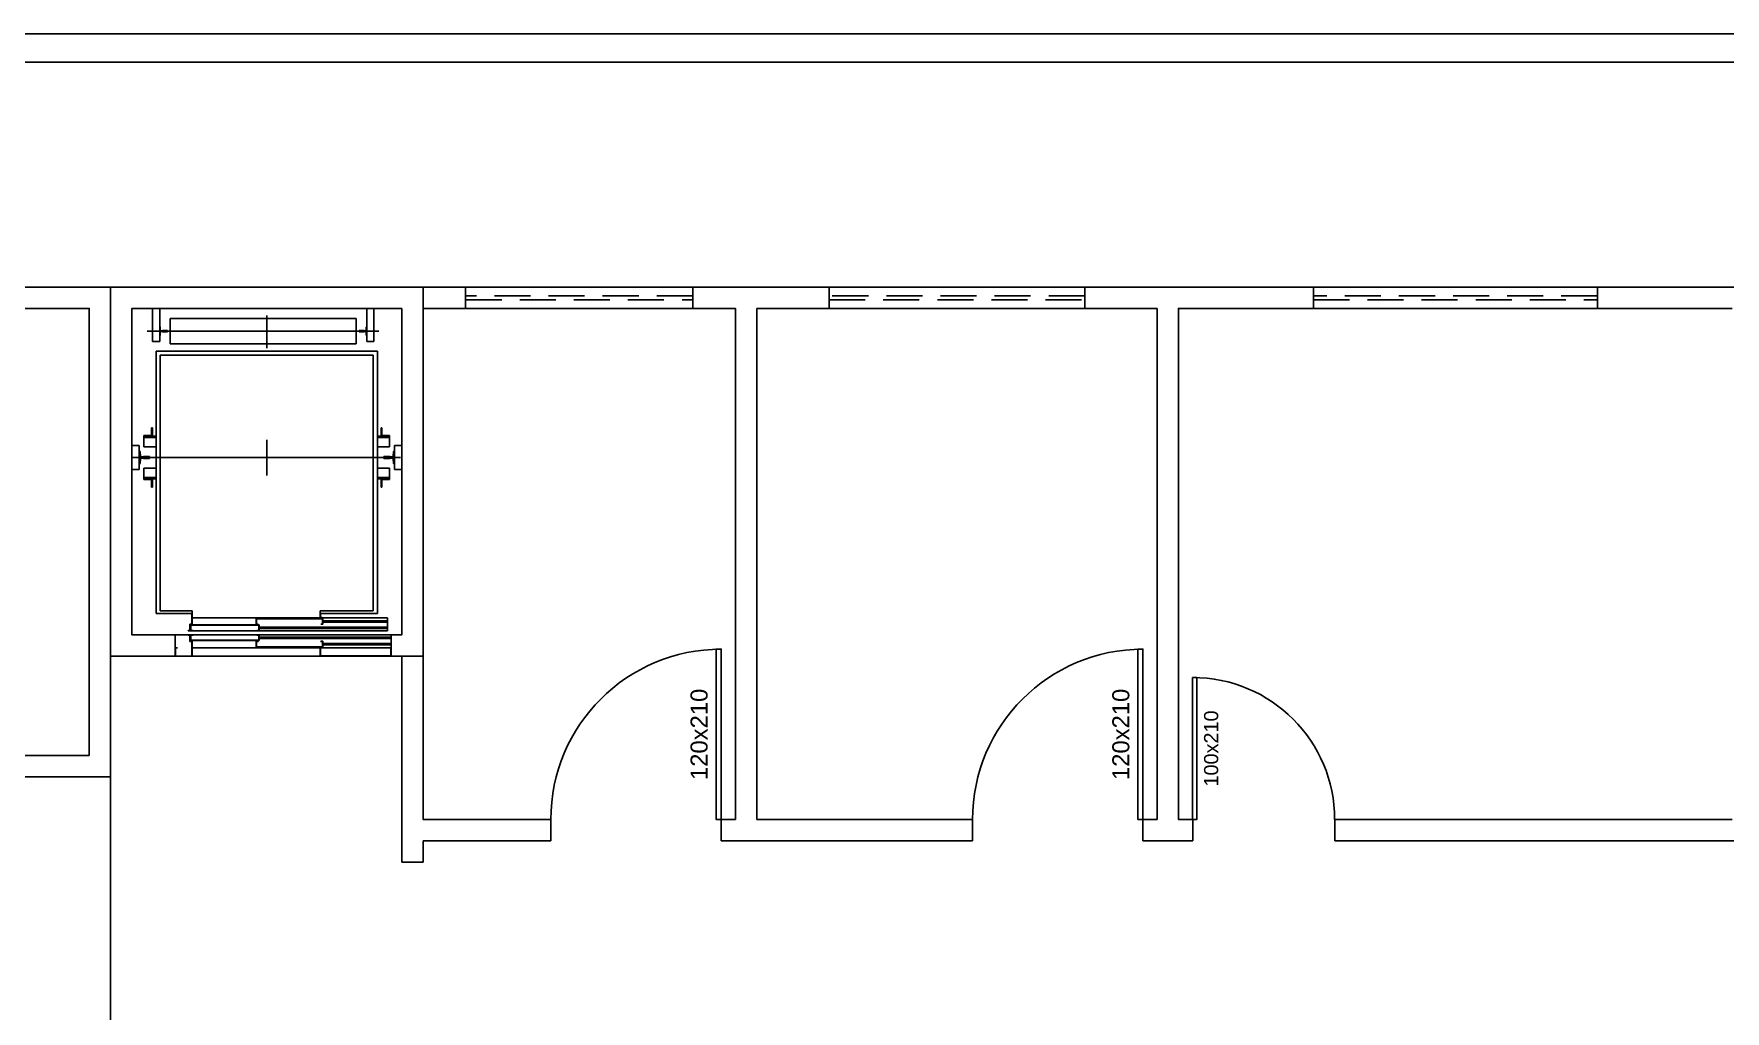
# Model space of a CAD drawing. Header units: centimetres. Extents: x 0 to 1099704, y -139216 to 99734.
# Drawn here: x 1079557 to 1080748, y 10149 to 10838 of the extents above; entities that cross this region are included whole.
import ezdxf
from ezdxf.enums import TextEntityAlignment as Align

# ---------------------------------------------------------------- set-up
doc = ezdxf.new("R2010")
doc.units = ezdxf.units.CM
doc.header["$LTSCALE"] = 4
for name, pattern in [('DASHED2', [9.525, 6.35, -3.175]), ('LTYPE_4', [112.5, 56.25, -56.25]), ('LTYPE_6', [168.75, 112.5, -28.125, 0, -28.125])]:
    doc.linetypes.add(name, pattern=pattern)
for name, color, linetype in [('0.1', 1, 'Continuous'), ('0.4', 4, 'Continuous'), ('0.6', 6, 'Continuous'), ('02-CONT', 2, 'Continuous'), ('08', 8, 'Continuous')]:
    doc.layers.add(name, color=color, linetype=linetype)
doc.styles.add('2mm 1-50', font='arial.ttf', dxfattribs={"height": 0.1})

# ---------------------------------------------------------------- blocks, each defined once
blk = doc.blocks.new('1_00e')
blk.add_lwpolyline([(-28.41, -52.25), (-25.41, -52.25), (-25.41, 47.75), (-28.41, 47.75)], close=True)
at = {"color": 1}
blk.add_arc((-28.41, -52.25), 100, 0, 90, dxfattribs=at)

msp = doc.modelspace()

# ---------------------------------------------------------------- linework, layer by layer
at = {"layer": '0.1', "linetype": 'DASHED2'}
for p, q in [((1080020.618, 10653.137), (1079860.618, 10653.137)), ((1079860.618, 10650.137), (1080020.618, 10650.137)), ((1080296.618, 10653.137), (1080116.618, 10653.137)), ((1080116.618, 10650.137), (1080296.618, 10650.137)), ((1080657.618, 10653.137), (1080457.618, 10653.137)), ((1080457.618, 10650.137), (1080657.618, 10650.137))]:
    msp.add_line(p, q, dxfattribs=at)
at = {"layer": '0.1'}
msp.add_line((1079656.118, 10399.137), (1079808.118, 10399.137), dxfattribs=at)
at = {"layer": '0.4'}
for points in [[(1070931.162, 7848.105), (1070911.56, 7848.052), (1071293.446, 10837.601), (1084293.886, 10837.601), (1083455.956, 8421.334)], [(1070934.285, 7868.114), (1071311.054, 10817.601), (1084265.782, 10817.601), (1083441.723, 8441.334)]]:
    msp.add_lwpolyline(points, dxfattribs=at)
at = {"layer": '0.6'}
for p, q in [((1079860.618, 10644.137), (1079860.618, 10659.137)), ((1080020.618, 10659.137), (1079860.618, 10659.137)), ((1080020.618, 10644.137), (1080020.618, 10659.137)), ((1080116.618, 10644.137), (1080116.618, 10659.137)), ((1080296.618, 10659.137), (1080116.618, 10659.137)), ((1080296.618, 10644.137), (1080296.618, 10659.137)), ((1080457.618, 10644.137), (1080457.618, 10659.137)), ((1080657.618, 10659.137), (1080457.618, 10659.137)), ((1080657.618, 10644.137), (1080657.618, 10659.137)), ((1079860.618, 10644.137), (1080020.618, 10644.137)), ((1080116.618, 10644.137), (1080296.618, 10644.137)), ((1080457.618, 10644.137), (1080657.618, 10644.137)), ((1079656.118, 10414.137), (1079656.118, 10399.137)), ((1079656.118, 10414.137), (1079656.118, 10399.137)), ((1079808.118, 10414.137), (1079808.118, 10399.137)), ((1079808.118, 10399.137), (1079808.118, 10414.137)), ((1079595.618, 10329.14), (1078530.618, 10329.14)), ((1079595.618, 10314.14), (1078530.618, 10314.14)), ((1079595.618, 10314.14), (1079610.618, 10314.14)), ((1079920.618, 10284.137), (1079920.618, 10269.137)), ((1080040.618, 10284.137), (1080040.618, 10269.137)), ((1080217.618, 10284.137), (1080217.618, 10269.137)), ((1080337.618, 10284.137), (1080337.618, 10269.137)), ((1080372.618, 10284.137), (1080372.618, 10269.137)), ((1080472.618, 10284.137), (1080472.618, 10269.137)), ((1079815.618, 10269.137), (1079815.618, 10254.137)), ((1079830.618, 10254.137), (1079830.618, 10269.137)), ((1079815.618, 10254.137), (1079830.618, 10254.137))]:
    msp.add_line(p, q, dxfattribs=at)
for points in [[(1076956.385, 10297.601), (1078350.618, 10297.601), (1078350.618, 10659.137), (1079610.618, 10659.137), (1079610.618, 10314.14)], [(1078365.618, 9969.14), (1078350.618, 9969.14), (1078350.618, 10659.137), (1079610.618, 10659.137), (1079610.618, 9969.14), (1078530.618, 9969.14)], [(1079830.618, 10399.137), (1079830.618, 10659.137), (1079610.618, 10659.137), (1079610.618, 10399.137), (1079656.118, 10399.137)], [(1079860.618, 10659.137), (1079815.618, 10659.137)], [(1080065.618, 10659.137), (1080020.618, 10659.137)], [(1080116.618, 10659.137), (1080050.618, 10659.137)], [(1080362.618, 10659.137), (1080296.618, 10659.137)], [(1080457.618, 10659.137), (1080347.618, 10659.137)], [(1080767.618, 10659.137), (1080657.618, 10659.137)], [(1076956.385, 10282.601), (1078365.618, 10282.601), (1078365.618, 10644.137), (1079595.618, 10644.137), (1079595.618, 10329.14)], [(1079815.618, 10644.137), (1079625.618, 10644.137), (1079625.618, 10414.137), (1079656.118, 10414.137)], [(1079815.618, 10644.137), (1079815.618, 10414.137)], [(1079815.618, 10414.137), (1079815.618, 10644.137)], [(1079860.618, 10644.137), (1079830.618, 10644.137), (1079830.618, 10284.137), (1079920.618, 10284.137)], [(1079830.618, 10399.137), (1079830.618, 10644.137)], [(1080040.618, 10284.137), (1080050.618, 10284.137), (1080050.618, 10644.137), (1080020.618, 10644.137)], [(1080065.618, 10284.137), (1080065.618, 10644.137)], [(1080116.618, 10644.137), (1080065.618, 10644.137)], [(1080347.618, 10644.137), (1080296.618, 10644.137)], [(1080347.618, 10644.137), (1080347.618, 10284.137)], [(1080457.618, 10644.137), (1080362.618, 10644.137), (1080362.618, 10284.137), (1080372.618, 10284.137)], [(1080752.618, 10644.137), (1080657.618, 10644.137)], [(1079808.118, 10414.137), (1079815.618, 10414.137)], [(1079808.118, 10399.137), (1079815.618, 10399.137)], [(1079815.618, 10399.137), (1079815.618, 10269.137)], [(1080065.618, 10284.137), (1080217.618, 10284.137)], [(1080337.618, 10284.137), (1080347.618, 10284.137)], [(1080472.618, 10284.137), (1080752.618, 10284.137)], [(1079830.618, 10269.137), (1079920.618, 10269.137)], [(1080040.618, 10269.137), (1080065.618, 10269.137)], [(1080050.618, 10269.137), (1080217.618, 10269.137)], [(1080337.618, 10269.137), (1080362.618, 10269.137)], [(1080347.618, 10269.137), (1080372.618, 10269.137)], [(1080472.618, 10269.137), (1080767.618, 10269.137)]]:
    msp.add_lwpolyline(points, dxfattribs=at)
for points in [[(1079830.618, 10659.137), (1079610.618, 10659.137), (1079610.618, 10399.137), (1079830.618, 10399.137)], [(1079815.618, 10644.137), (1079625.618, 10644.137), (1079625.618, 10414.137), (1079815.618, 10414.137)]]:
    msp.add_lwpolyline(points, close=True, dxfattribs=at)
at = {"layer": '08', "color": 253}
for p, q in [((1079640.218, 10620.887), (1079640.218, 10644.137)), ((1079645.218, 10631.387), (1079645.218, 10644.137)), ((1079652.618, 10637.137), (1079783.618, 10637.137)), ((1079652.618, 10619.137), (1079652.618, 10637.137)), ((1079783.618, 10637.137), (1079783.618, 10619.137)), ((1079791.018, 10631.387), (1079791.018, 10644.137)), ((1079796.018, 10620.887), (1079796.018, 10644.137)), ((1079645.618, 10630.987), (1079645.218, 10631.387)), ((1079645.218, 10631.387), (1079645.218, 10624.887)), ((1079645.618, 10625.287), (1079645.218, 10624.887)), ((1079645.218, 10624.887), (1079645.218, 10620.887)), ((1079645.618, 10630.987), (1079645.618, 10628.337)), ((1079646.918, 10628.337), (1079645.618, 10628.337)), ((1079645.618, 10627.937), (1079645.618, 10625.287)), ((1079646.918, 10627.937), (1079645.618, 10627.937)), ((1079646.918, 10628.337), (1079647.118, 10628.537)), ((1079647.118, 10627.737), (1079646.918, 10627.937)), ((1079650.618, 10628.537), (1079647.118, 10628.537)), ((1079650.618, 10627.737), (1079647.118, 10627.737)), ((1079650.618, 10628.537), (1079650.618, 10627.737)), ((1079785.618, 10628.537), (1079789.118, 10628.537)), ((1079785.618, 10627.737), (1079785.618, 10628.537)), ((1079785.618, 10627.737), (1079789.118, 10627.737)), ((1079789.118, 10628.537), (1079789.318, 10628.337)), ((1079789.318, 10627.937), (1079789.118, 10627.737)), ((1079789.318, 10628.337), (1079790.618, 10628.337)), ((1079789.318, 10627.937), (1079790.618, 10627.937)), ((1079790.618, 10630.987), (1079791.018, 10631.387)), ((1079790.618, 10628.337), (1079790.618, 10630.987)), ((1079790.618, 10625.287), (1079790.618, 10627.937)), ((1079790.618, 10625.287), (1079791.018, 10624.887)), ((1079791.018, 10624.887), (1079791.018, 10631.387)), ((1079791.018, 10624.887), (1079791.018, 10620.887)), ((1079645.218, 10620.887), (1079640.218, 10620.887)), ((1079642.618, 10614.137), (1079642.618, 10429.137)), ((1079798.618, 10614.137), (1079642.618, 10614.137)), ((1079783.618, 10619.137), (1079652.618, 10619.137)), ((1079791.018, 10620.887), (1079796.018, 10620.887)), ((1079798.618, 10429.137), (1079798.618, 10614.137)), ((1079645.618, 10611.137), (1079795.618, 10611.137)), ((1079645.618, 10431.137), (1079645.618, 10611.137)), ((1079766.552, 10611.137), (1079766.552, 10611.137)), ((1079795.618, 10611.137), (1079795.618, 10431.137)), ((1079634.118, 10554.737), (1079634.118, 10546.637)), ((1079639.518, 10554.737), (1079634.118, 10554.737)), ((1079640.118, 10554.137), (1079634.118, 10554.137)), ((1079639.518, 10560.137), (1079639.518, 10554.737)), ((1079640.118, 10560.137), (1079639.518, 10560.137)), ((1079640.118, 10560.137), (1079640.118, 10554.137)), ((1079640.118, 10554.137), (1079642.618, 10554.137)), ((1079801.118, 10554.137), (1079798.618, 10554.137)), ((1079801.118, 10560.137), (1079801.718, 10560.137)), ((1079801.118, 10560.137), (1079801.118, 10554.137)), ((1079801.118, 10554.137), (1079807.118, 10554.137)), ((1079801.718, 10560.137), (1079801.718, 10554.737)), ((1079801.718, 10554.737), (1079807.118, 10554.737)), ((1079807.118, 10554.737), (1079807.118, 10546.637)), ((1079630.618, 10547.637), (1079625.618, 10547.637)), ((1079630.618, 10543.637), (1079630.618, 10547.637)), ((1079630.618, 10543.637), (1079631.068, 10543.637)), ((1079630.618, 10543.637), (1079630.618, 10539.137)), ((1079631.435, 10543.287), (1079631.068, 10543.637)), ((1079631.601, 10539.937), (1079631.435, 10543.287)), ((1079634.118, 10546.637), (1079640.118, 10546.637)), ((1079640.118, 10546.637), (1079642.618, 10546.637)), ((1079801.118, 10546.637), (1079798.618, 10546.637)), ((1079807.118, 10546.637), (1079801.118, 10546.637)), ((1079809.635, 10539.937), (1079809.801, 10543.287)), ((1079809.801, 10543.287), (1079810.168, 10543.637)), ((1079810.618, 10543.637), (1079810.168, 10543.637)), ((1079810.618, 10543.637), (1079810.618, 10547.637)), ((1079810.618, 10547.637), (1079815.618, 10547.637)), ((1079810.618, 10539.137), (1079810.618, 10543.637)), ((1079630.618, 10530.637), (1079625.618, 10530.637)), ((1079630.618, 10539.137), (1079630.618, 10534.637)), ((1079630.618, 10534.637), (1079631.068, 10534.637)), ((1079630.618, 10534.637), (1079630.618, 10530.637)), ((1079631.435, 10534.987), (1079631.068, 10534.637)), ((1079631.601, 10538.337), (1079631.435, 10534.987)), ((1079631.968, 10539.587), (1079631.601, 10539.937)), ((1079631.601, 10538.337), (1079631.968, 10538.687)), ((1079633.568, 10539.587), (1079631.968, 10539.587)), ((1079633.568, 10538.687), (1079631.968, 10538.687)), ((1079633.568, 10539.587), (1079633.918, 10539.937)), ((1079633.568, 10538.687), (1079633.918, 10538.337)), ((1079638.118, 10539.937), (1079633.918, 10539.937)), ((1079638.118, 10538.337), (1079633.918, 10538.337)), ((1079634.118, 10531.637), (1079640.118, 10531.637)), ((1079634.118, 10523.537), (1079634.118, 10531.637)), ((1079638.118, 10539.137), (1079638.118, 10539.937)), ((1079638.118, 10539.137), (1079638.118, 10538.337)), ((1079640.118, 10531.637), (1079642.618, 10531.637)), ((1079801.118, 10531.637), (1079798.618, 10531.637)), ((1079807.118, 10531.637), (1079801.118, 10531.637)), ((1079803.118, 10539.937), (1079807.318, 10539.937)), ((1079803.118, 10539.137), (1079803.118, 10539.937)), ((1079803.118, 10539.137), (1079803.118, 10538.337)), ((1079803.118, 10538.337), (1079807.318, 10538.337)), ((1079807.118, 10523.537), (1079807.118, 10531.637)), ((1079807.668, 10539.587), (1079807.318, 10539.937)), ((1079807.668, 10538.687), (1079807.318, 10538.337)), ((1079807.668, 10539.587), (1079809.268, 10539.587)), ((1079807.668, 10538.687), (1079809.268, 10538.687)), ((1079809.635, 10539.937), (1079809.268, 10539.587)), ((1079809.268, 10538.687), (1079809.635, 10538.337)), ((1079809.635, 10538.337), (1079809.801, 10534.987)), ((1079809.801, 10534.987), (1079810.168, 10534.637)), ((1079810.618, 10534.637), (1079810.168, 10534.637)), ((1079810.618, 10534.637), (1079810.618, 10539.137)), ((1079810.618, 10534.637), (1079810.618, 10530.637)), ((1079810.618, 10530.637), (1079815.618, 10530.637)), ((1079640.118, 10524.137), (1079634.118, 10524.137)), ((1079639.518, 10523.537), (1079634.118, 10523.537)), ((1079639.518, 10518.137), (1079639.518, 10523.537)), ((1079640.118, 10518.137), (1079639.518, 10518.137)), ((1079640.118, 10518.137), (1079640.118, 10524.137)), ((1079640.118, 10524.137), (1079642.618, 10524.137)), ((1079801.118, 10524.137), (1079798.618, 10524.137)), ((1079801.118, 10524.137), (1079807.118, 10524.137)), ((1079801.118, 10518.137), (1079801.118, 10524.137)), ((1079801.118, 10518.137), (1079801.718, 10518.137)), ((1079801.718, 10523.537), (1079807.118, 10523.537)), ((1079801.718, 10518.137), (1079801.718, 10523.537)), ((1079642.618, 10429.137), (1079667.918, 10429.137)), ((1079645.618, 10431.137), (1079668.118, 10431.137)), ((1079667.918, 10429.137), (1079667.918, 10426.137)), ((1079667.918, 10421.837), (1079667.918, 10426.137)), ((1079668.118, 10426.137), (1079668.118, 10431.137)), ((1079668.118, 10421.637), (1079668.118, 10426.137)), ((1079668.118, 10426.137), (1079805.618, 10426.137)), ((1079713.118, 10425.637), (1079760.118, 10425.637)), ((1079713.118, 10425.637), (1079713.118, 10421.637)), ((1079759.918, 10425.437), (1079713.318, 10425.437)), ((1079713.318, 10421.837), (1079713.318, 10425.437)), ((1079795.618, 10431.137), (1079758.118, 10431.137)), ((1079758.118, 10426.137), (1079758.118, 10431.137)), ((1079758.318, 10429.137), (1079798.618, 10429.137)), ((1079758.318, 10426.337), (1079758.318, 10429.137)), ((1079759.618, 10426.337), (1079758.318, 10426.337)), ((1079759.618, 10426.137), (1079759.618, 10426.337)), ((1079759.918, 10421.837), (1079759.918, 10425.437)), ((1079760.118, 10425.637), (1079760.118, 10421.637)), ((1079805.618, 10424.137), (1079760.118, 10424.137)), ((1079760.118, 10423.137), (1079805.618, 10423.137)), ((1079805.618, 10426.137), (1079805.618, 10417.137)), ((1079656.118, 10414.137), (1079665.118, 10414.137)), ((1079656.118, 10405.137), (1079656.118, 10414.137)), ((1079656.118, 10399.137), (1079656.118, 10414.137)), ((1079656.118, 10399.137), (1079656.118, 10410.137)), ((1079665.118, 10417.337), (1079666.418, 10417.337)), ((1079665.118, 10417.137), (1079665.118, 10417.337)), ((1079665.118, 10417.137), (1079805.618, 10417.137)), ((1079665.118, 10414.137), (1079808.118, 10414.137)), ((1079665.118, 10414.137), (1079665.118, 10413.937)), ((1079665.118, 10413.937), (1079666.418, 10413.937)), ((1079666.418, 10421.837), (1079667.918, 10421.837)), ((1079666.418, 10417.337), (1079666.418, 10421.837)), ((1079666.418, 10413.937), (1079666.418, 10409.437)), ((1079666.618, 10421.637), (1079666.618, 10417.137)), ((1079668.118, 10421.637), (1079666.618, 10421.637)), ((1079666.618, 10409.637), (1079666.618, 10414.137)), ((1079666.918, 10421.137), (1079715.118, 10421.137)), ((1079666.918, 10417.137), (1079666.918, 10421.137)), ((1079666.918, 10414.137), (1079666.918, 10410.137)), ((1079666.918, 10410.137), (1079715.118, 10410.137)), ((1079667.118, 10420.937), (1079667.118, 10417.337)), ((1079714.918, 10420.937), (1079667.118, 10420.937)), ((1079667.118, 10417.337), (1079668.418, 10417.337)), ((1079667.118, 10413.937), (1079668.418, 10413.937)), ((1079667.118, 10410.337), (1079667.118, 10413.937)), ((1079714.918, 10410.337), (1079667.118, 10410.337)), ((1079668.418, 10417.337), (1079668.418, 10417.137)), ((1079668.418, 10413.937), (1079668.418, 10414.137)), ((1079713.118, 10421.637), (1079714.618, 10421.637)), ((1079714.618, 10421.837), (1079713.318, 10421.837)), ((1079713.618, 10417.337), (1079714.918, 10417.337)), ((1079713.618, 10417.137), (1079713.618, 10417.337)), ((1079713.618, 10414.137), (1079713.618, 10413.937)), ((1079713.618, 10413.937), (1079714.918, 10413.937)), ((1079714.618, 10421.637), (1079714.618, 10421.837)), ((1079714.918, 10417.337), (1079714.918, 10420.937)), ((1079714.918, 10413.937), (1079714.918, 10410.337)), ((1079715.118, 10421.137), (1079715.118, 10417.137)), ((1079715.118, 10419.637), (1079805.618, 10419.637)), ((1079805.618, 10418.637), (1079715.118, 10418.637)), ((1079715.118, 10410.137), (1079715.118, 10414.137)), ((1079715.118, 10412.637), (1079808.118, 10412.637)), ((1079808.118, 10411.637), (1079715.118, 10411.637)), ((1079758.618, 10421.837), (1079759.918, 10421.837)), ((1079758.618, 10421.637), (1079758.618, 10421.837)), ((1079760.118, 10421.637), (1079758.618, 10421.637)), ((1079808.118, 10414.137), (1079808.118, 10405.137)), ((1079808.118, 10414.137), (1079808.118, 10399.137)), ((1079808.118, 10399.137), (1079808.118, 10410.137)), ((1079656.118, 10405.137), (1079657.618, 10405.137)), ((1079656.318, 10404.937), (1079656.318, 10399.337)), ((1079657.618, 10404.937), (1079656.318, 10404.937)), ((1079657.618, 10405.137), (1079657.618, 10404.937)), ((1079666.418, 10409.437), (1079667.918, 10409.437)), ((1079668.118, 10409.637), (1079666.618, 10409.637)), ((1079667.918, 10409.437), (1079667.918, 10399.337)), ((1079668.118, 10399.137), (1079668.118, 10409.637)), ((1079808.118, 10405.137), (1079668.118, 10405.137)), ((1079713.118, 10409.637), (1079714.618, 10409.637)), ((1079713.118, 10405.637), (1079713.118, 10409.637)), ((1079713.118, 10405.637), (1079760.118, 10405.637)), ((1079713.318, 10409.437), (1079713.318, 10405.837)), ((1079714.618, 10409.437), (1079713.318, 10409.437)), ((1079759.918, 10405.837), (1079713.318, 10405.837)), ((1079714.618, 10409.637), (1079714.618, 10409.437)), ((1079758.118, 10405.137), (1079758.118, 10399.137)), ((1079758.118, 10399.137), (1079808.118, 10399.137)), ((1079758.318, 10399.337), (1079758.318, 10404.937)), ((1079758.318, 10404.937), (1079759.618, 10404.937)), ((1079807.918, 10399.337), (1079758.318, 10399.337)), ((1079758.618, 10409.637), (1079758.618, 10409.437)), ((1079760.118, 10409.637), (1079758.618, 10409.637)), ((1079758.618, 10409.437), (1079759.918, 10409.437)), ((1079759.618, 10404.937), (1079759.618, 10405.137)), ((1079759.918, 10409.437), (1079759.918, 10405.837)), ((1079760.118, 10405.637), (1079760.118, 10409.637)), ((1079760.118, 10408.137), (1079808.118, 10408.137)), ((1079808.118, 10407.137), (1079760.118, 10407.137)), ((1079806.618, 10405.137), (1079806.618, 10404.937)), ((1079806.618, 10404.937), (1079807.918, 10404.937)), ((1079807.918, 10404.937), (1079807.918, 10399.337))]:
    msp.add_line(p, q, dxfattribs=at)
at = {"layer": '08', "color": 253, "linetype": 'LTYPE_6'}
for p, q in [((1079720.618, 10639.191), (1079720.618, 10616.255)), ((1079636.341, 10628.137), (1079799.517, 10628.137)), ((1079720.618, 10526.346), (1079720.618, 10551.575)), ((1079625.618, 10539.137), (1079814.647, 10539.137))]:
    msp.add_line(p, q, dxfattribs=at)
at = {"layer": '08', "color": 253, "linetype": 'LTYPE_4'}
for p, q in [((1079634.118, 10553.287), (1079640.118, 10553.287)), ((1079640.118, 10553.287), (1079642.618, 10553.287)), ((1079801.118, 10553.287), (1079798.618, 10553.287)), ((1079807.118, 10553.287), (1079801.118, 10553.287)), ((1079634.118, 10524.987), (1079640.118, 10524.987)), ((1079640.118, 10524.987), (1079642.618, 10524.987)), ((1079801.118, 10524.987), (1079798.618, 10524.987)), ((1079807.118, 10524.987), (1079801.118, 10524.987))]:
    msp.add_line(p, q, dxfattribs=at)

# ---------------------------------------------------------------- block references
at = {"layer": '02-CONT', "xscale": -1.2, "yscale": 1.2, "zscale": 1.2}
for p in [(1080006.531, 10346.841), (1080303.531, 10346.841)]:
    msp.add_blockref('1_00e', p, dxfattribs=at)
at = {"layer": '02-CONT'}
msp.add_blockref('1_00e', (1080401.023, 10336.39), dxfattribs=at)

# ---------------------------------------------------------------- texts
at = {"layer": '02-CONT', "style": '2mm 1-50'}
for s, height, p in [('120x210', 12, (1080025.018, 10344.083)), ('120x210', 12, (1080322.018, 10344.083)), ('100x210', 10, (1080385.618, 10334.137))]:
    msp.add_text(s, height=height, rotation=90, dxfattribs=at).set_placement(p, align=Align.MIDDLE_CENTER)

doc.saveas('drawing.dxf')
